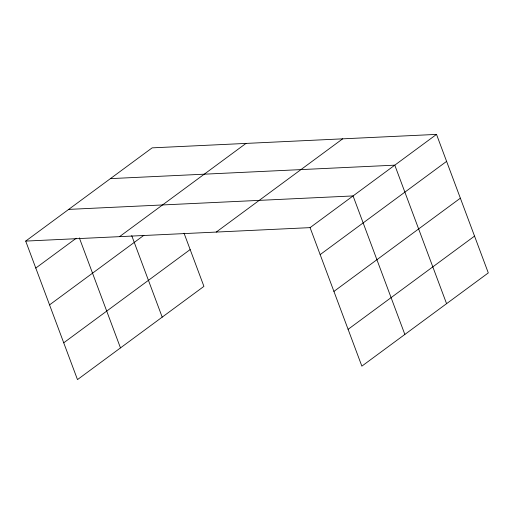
<?xml version="1.0" encoding="UTF-8"?>
<svg xmlns="http://www.w3.org/2000/svg" width="514" height="514" viewBox="0 0 514 514"><rect width="100%" height="100%" fill="white"/><g stroke="black" fill="none" stroke-linecap="round" stroke-linejoin="round"><path stroke-width="0.77" d="M25.7 241.092L152.138 147.859L436.514 134.398L488.3 272.908L361.862 366.141L310.077 227.631L25.7 241.092L77.485 379.602L203.923 286.369L184.044 233.208M35.787 268.07L76.207 238.265M119.544 236.646L245.981 143.419M49.55 304.879L143.888 235.309M63.73 342.799L190.161 249.566M216.233 232.071L342.671 138.838M310.077 227.631L436.514 134.398M320.164 254.61L446.602 161.377M333.927 291.412L460.358 198.179M348.1 329.333L474.538 236.106M110.414 178.628L394.791 165.161L446.576 303.678M68.69 209.391L353.067 195.93L404.852 334.441M131.732 235.65L162.199 317.138M79.336 237.873L120.475 347.907"/></g></svg>
